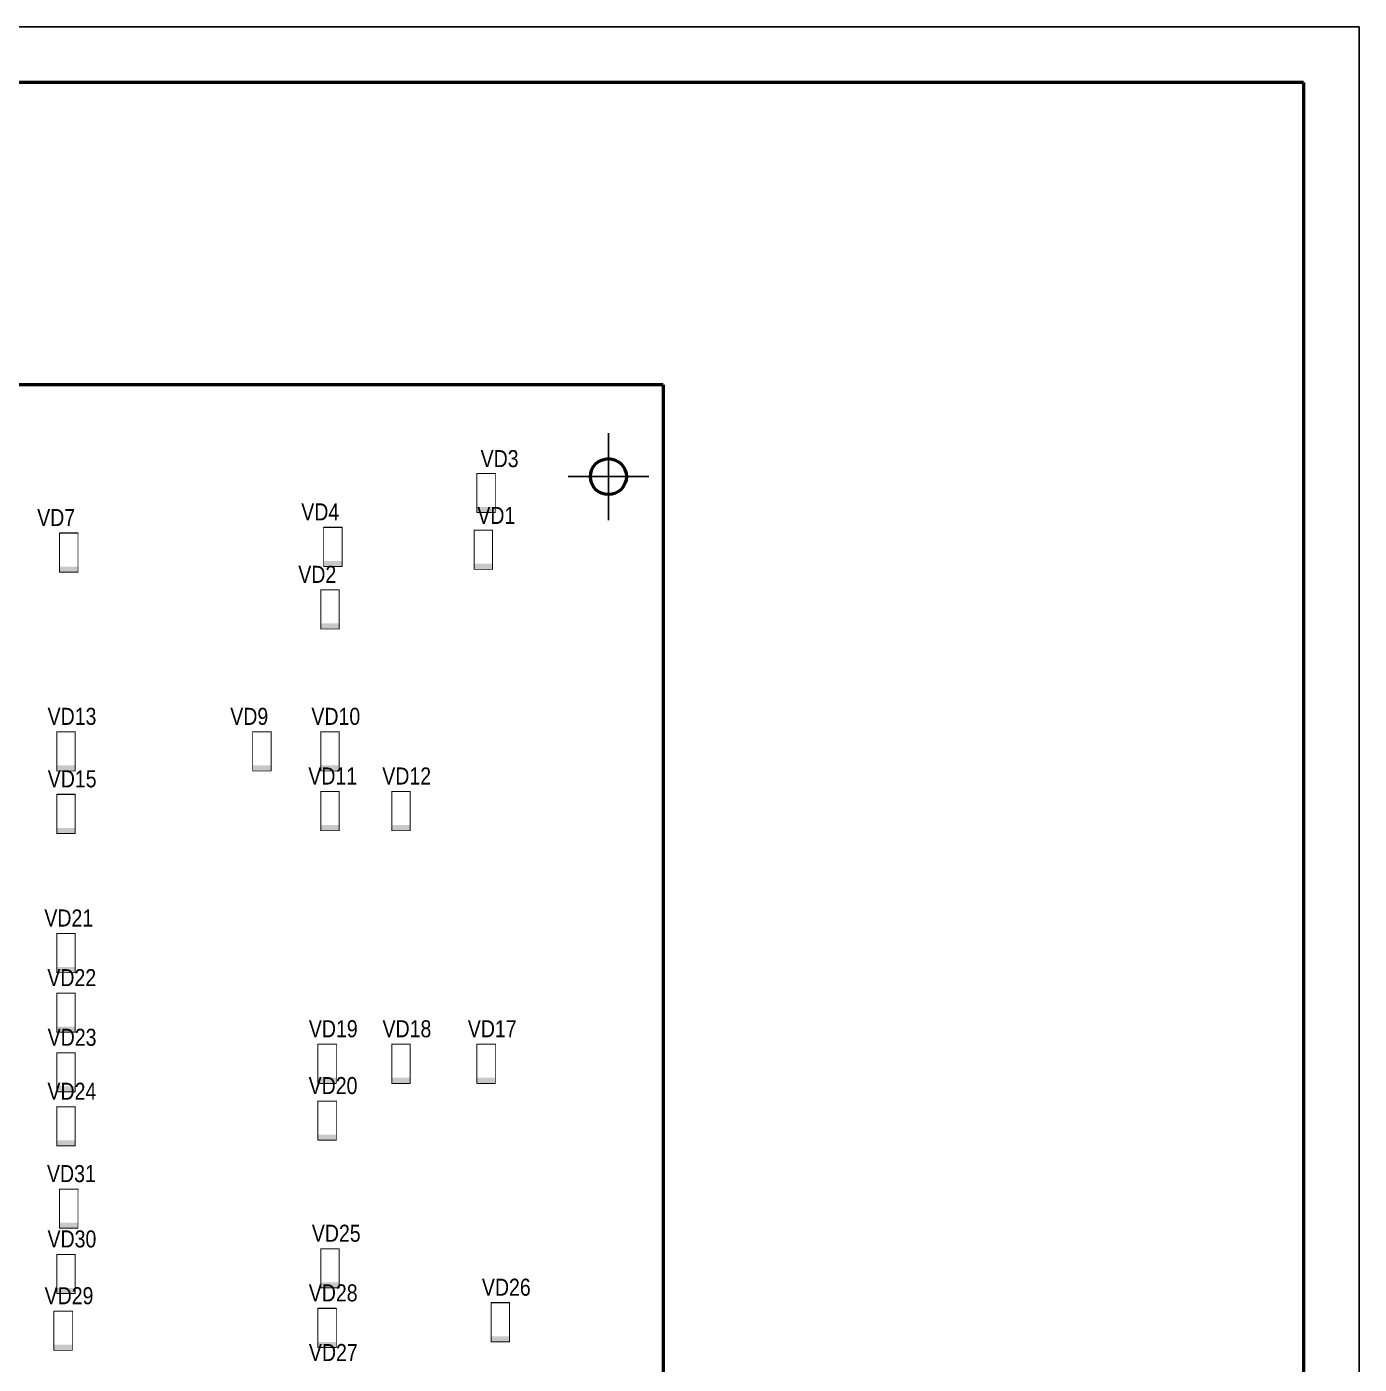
# Model space of a CAD drawing. Header units: millimetres. Extents: x 7140 to 8879, y -16257 to -5062.
# Drawn here: x 7614.4 to 7733.6, y -14648.2 to -14528.5 of the extents above; entities that cross this region are included whole.
import ezdxf

# ---------------------------------------------------------------- set-up
doc = ezdxf.new("R2010")
doc.units = ezdxf.units.MM
doc.linetypes.add('CENTER2', pattern=[28.575, 19.05, -3.175, 3.175, -3.175])
for name, color, linetype in [('BottomOverlay', 54, 'Continuous'), ('BottomSolder', 6, 'Continuous'), ('TONK', 7, 'Continuous'), ('TopOverlay', 2, 'Continuous'), ('Wire', 6, 'Continuous')]:
    doc.layers.add(name, color=color, linetype=linetype)
doc.layers.add('Gate', color=60, linetype='Continuous', lineweight=35)
doc.styles.get("Standard").update_dxf_attribs({"font": 'ARIALN.TTF', "height": 3.4})

msp = doc.modelspace()

# ---------------------------------------------------------------- linework, layer by layer
at = {"layer": 'BottomOverlay'}
for points, const_width in [([(7656.27918, -14568.4882), (7654.62918, -14568.4882)], 0.1), ([(7654.62918, -14571.9882), (7654.62918, -14568.4882)], 0.08), ([(7656.27918, -14571.9882), (7656.27918, -14568.4882)], 0.08), ([(7656.27918, -14571.9882), (7654.62918, -14571.9882)], 0.08), ([(7642.56318, -14573.3142), (7640.91318, -14573.3142)], 0.1), ([(7640.91318, -14576.8142), (7640.91318, -14573.3142)], 0.08), ([(7642.56318, -14576.8142), (7642.56318, -14573.3142)], 0.08), ([(7618.94118, -14573.8222), (7617.29118, -14573.8222)], 0.1), ([(7617.29118, -14577.3222), (7617.29118, -14573.8222)], 0.08), ([(7618.94118, -14577.3222), (7618.94118, -14573.8222)], 0.08), ([(7656.02518, -14573.5682), (7654.37518, -14573.5682)], 0.1), ([(7654.37518, -14577.0682), (7654.37518, -14573.5682)], 0.08), ([(7656.02518, -14577.0682), (7656.02518, -14573.5682)], 0.08), ([(7642.56318, -14576.8142), (7640.91318, -14576.8142)], 0.08), ([(7618.94118, -14577.3222), (7617.29118, -14577.3222)], 0.08), ([(7656.02518, -14577.0682), (7654.37518, -14577.0682)], 0.08), ([(7642.30918, -14578.9022), (7640.65918, -14578.9022)], 0.1), ([(7640.65918, -14582.4022), (7640.65918, -14578.9022)], 0.08), ([(7642.30918, -14582.4022), (7642.30918, -14578.9022)], 0.08), ([(7642.30918, -14582.4022), (7640.65918, -14582.4022)], 0.08), ([(7618.68718, -14591.6022), (7617.03718, -14591.6022)], 0.1), ([(7617.03718, -14595.1022), (7617.03718, -14591.6022)], 0.08), ([(7618.68718, -14595.1022), (7618.68718, -14591.6022)], 0.08), ([(7636.21318, -14591.6022), (7634.56318, -14591.6022)], 0.1), ([(7634.56318, -14595.1022), (7634.56318, -14591.6022)], 0.08), ([(7636.21318, -14595.1022), (7636.21318, -14591.6022)], 0.08), ([(7642.30918, -14591.6022), (7640.65918, -14591.6022)], 0.1), ([(7640.65918, -14595.1022), (7640.65918, -14591.6022)], 0.08), ([(7642.30918, -14595.1022), (7642.30918, -14591.6022)], 0.08), ([(7618.68718, -14595.1022), (7617.03718, -14595.1022)], 0.08), ([(7636.21318, -14595.1022), (7634.56318, -14595.1022)], 0.08), ([(7642.30918, -14595.1022), (7640.65918, -14595.1022)], 0.08), ([(7618.68718, -14597.1902), (7617.03718, -14597.1902)], 0.1), ([(7617.03718, -14600.6902), (7617.03718, -14597.1902)], 0.08), ([(7618.68718, -14600.6902), (7618.68718, -14597.1902)], 0.08), ([(7642.30918, -14596.9362), (7640.65918, -14596.9362)], 0.1), ([(7640.65918, -14600.4362), (7640.65918, -14596.9362)], 0.08), ([(7642.30918, -14600.4362), (7642.30918, -14596.9362)], 0.08), ([(7648.65918, -14596.9362), (7647.00918, -14596.9362)], 0.1), ([(7647.00918, -14600.4362), (7647.00918, -14596.9362)], 0.08), ([(7648.65918, -14600.4362), (7648.65918, -14596.9362)], 0.08), ([(7618.68718, -14600.6902), (7617.03718, -14600.6902)], 0.08), ([(7642.30918, -14600.4362), (7640.65918, -14600.4362)], 0.08), ([(7648.65918, -14600.4362), (7647.00918, -14600.4362)], 0.08), ([(7618.68718, -14609.6362), (7617.03718, -14609.6362)], 0.1), ([(7617.03718, -14613.1362), (7617.03718, -14609.6362)], 0.08), ([(7618.68718, -14613.1362), (7618.68718, -14609.6362)], 0.08), ([(7618.68718, -14613.1362), (7617.03718, -14613.1362)], 0.08), ([(7618.68718, -14614.9702), (7617.03718, -14614.9702)], 0.1), ([(7617.03718, -14618.4702), (7617.03718, -14614.9702)], 0.08), ([(7618.68718, -14618.4702), (7618.68718, -14614.9702)], 0.08), ([(7618.68718, -14618.4702), (7617.03718, -14618.4702)], 0.08), ([(7642.05518, -14619.5422), (7640.40518, -14619.5422)], 0.1), ([(7640.40518, -14623.0422), (7640.40518, -14619.5422)], 0.08), ([(7642.05518, -14623.0422), (7642.05518, -14619.5422)], 0.08), ([(7648.65918, -14619.5422), (7647.00918, -14619.5422)], 0.1), ([(7647.00918, -14623.0422), (7647.00918, -14619.5422)], 0.08), ([(7648.65918, -14623.0422), (7648.65918, -14619.5422)], 0.08), ([(7656.27918, -14619.5422), (7654.62918, -14619.5422)], 0.1), ([(7654.62918, -14623.0422), (7654.62918, -14619.5422)], 0.08), ([(7656.27918, -14623.0422), (7656.27918, -14619.5422)], 0.08), ([(7618.68718, -14620.3042), (7617.03718, -14620.3042)], 0.1), ([(7617.03718, -14623.8042), (7617.03718, -14620.3042)], 0.08), ([(7618.68718, -14623.8042), (7618.68718, -14620.3042)], 0.08), ([(7642.05518, -14623.0422), (7640.40518, -14623.0422)], 0.08), ([(7648.65918, -14623.0422), (7647.00918, -14623.0422)], 0.08), ([(7656.27918, -14623.0422), (7654.62918, -14623.0422)], 0.08), ([(7618.68718, -14623.8042), (7617.03718, -14623.8042)], 0.08), ([(7642.05518, -14624.6222), (7640.40518, -14624.6222)], 0.1), ([(7640.40518, -14628.1222), (7640.40518, -14624.6222)], 0.08), ([(7642.05518, -14628.1222), (7642.05518, -14624.6222)], 0.08), ([(7618.68718, -14625.1302), (7617.03718, -14625.1302)], 0.1), ([(7617.03718, -14628.6302), (7617.03718, -14625.1302)], 0.08), ([(7618.68718, -14628.6302), (7618.68718, -14625.1302)], 0.08), ([(7642.05518, -14628.1222), (7640.40518, -14628.1222)], 0.08), ([(7618.68718, -14628.6302), (7617.03718, -14628.6302)], 0.08), ([(7618.94118, -14632.4962), (7617.29118, -14632.4962)], 0.1), ([(7617.29118, -14635.9962), (7617.29118, -14632.4962)], 0.08), ([(7618.94118, -14635.9962), (7618.94118, -14632.4962)], 0.08), ([(7618.94118, -14635.9962), (7617.29118, -14635.9962)], 0.08), ([(7642.30918, -14637.8302), (7640.65918, -14637.8302)], 0.1), ([(7640.65918, -14641.3302), (7640.65918, -14637.8302)], 0.08), ([(7642.30918, -14641.3302), (7642.30918, -14637.8302)], 0.08), ([(7618.68718, -14638.3382), (7617.03718, -14638.3382)], 0.1), ([(7617.03718, -14641.8382), (7617.03718, -14638.3382)], 0.08), ([(7618.68718, -14641.8382), (7618.68718, -14638.3382)], 0.08), ([(7642.30918, -14641.3302), (7640.65918, -14641.3302)], 0.08), ([(7618.68718, -14641.8382), (7617.03718, -14641.8382)], 0.08), ([(7657.54918, -14642.6562), (7655.89918, -14642.6562)], 0.1), ([(7655.89918, -14646.1562), (7655.89918, -14642.6562)], 0.08), ([(7657.54918, -14646.1562), (7657.54918, -14642.6562)], 0.08), ([(7618.43318, -14643.4182), (7616.78318, -14643.4182)], 0.1), ([(7616.78318, -14646.9182), (7616.78318, -14643.4182)], 0.08), ([(7618.43318, -14646.9182), (7618.43318, -14643.4182)], 0.08), ([(7642.05518, -14643.1642), (7640.40518, -14643.1642)], 0.1), ([(7640.40518, -14646.6642), (7640.40518, -14643.1642)], 0.08), ([(7642.05518, -14646.6642), (7642.05518, -14643.1642)], 0.08), ([(7657.54918, -14646.1562), (7655.89918, -14646.1562)], 0.08), ([(7618.43318, -14646.9182), (7616.78318, -14646.9182)], 0.08), ([(7642.05518, -14646.6642), (7640.40518, -14646.6642)], 0.08)]:
    msp.add_lwpolyline(points, dxfattribs=dict(at, const_width=const_width))
for points, const_width in [([(7654.65418, -14568.4882, -1), (7654.60418, -14568.4882, -1)], 0.05), ([(7654.64918, -14568.4882, -1), (7654.60918, -14568.4882, -1)], 0.04), ([(7656.30418, -14568.4882, -1), (7656.25418, -14568.4882, -1)], 0.05), ([(7656.29918, -14568.4882, -1), (7656.25918, -14568.4882, -1)], 0.04), ([(7654.64918, -14571.9882, -1), (7654.60918, -14571.9882, -1)], 0.04), ([(7654.64918, -14571.9882, -1), (7654.60918, -14571.9882, -1)], 0.04), ([(7656.29918, -14571.9882, -1), (7656.25918, -14571.9882, -1)], 0.04), ([(7656.29918, -14571.9882, -1), (7656.25918, -14571.9882, -1)], 0.04), ([(7640.93818, -14573.3142, -1), (7640.88818, -14573.3142, -1)], 0.05), ([(7640.93318, -14573.3142, -1), (7640.89318, -14573.3142, -1)], 0.04), ([(7642.58818, -14573.3142, -1), (7642.53818, -14573.3142, -1)], 0.05), ([(7642.58318, -14573.3142, -1), (7642.54318, -14573.3142, -1)], 0.04), ([(7617.31618, -14573.8222, -1), (7617.26618, -14573.8222, -1)], 0.05), ([(7617.31118, -14573.8222, -1), (7617.27118, -14573.8222, -1)], 0.04), ([(7618.96618, -14573.8222, -1), (7618.91618, -14573.8222, -1)], 0.05), ([(7618.96118, -14573.8222, -1), (7618.92118, -14573.8222, -1)], 0.04), ([(7654.40018, -14573.5682, -1), (7654.35018, -14573.5682, -1)], 0.05), ([(7654.39518, -14573.5682, -1), (7654.35518, -14573.5682, -1)], 0.04), ([(7656.05018, -14573.5682, -1), (7656.00018, -14573.5682, -1)], 0.05), ([(7656.04518, -14573.5682, -1), (7656.00518, -14573.5682, -1)], 0.04), ([(7640.93318, -14576.8142, -1), (7640.89318, -14576.8142, -1)], 0.04), ([(7640.93318, -14576.8142, -1), (7640.89318, -14576.8142, -1)], 0.04), ([(7642.58318, -14576.8142, -1), (7642.54318, -14576.8142, -1)], 0.04), ([(7642.58318, -14576.8142, -1), (7642.54318, -14576.8142, -1)], 0.04), ([(7617.31118, -14577.3222, -1), (7617.27118, -14577.3222, -1)], 0.04), ([(7617.31118, -14577.3222, -1), (7617.27118, -14577.3222, -1)], 0.04), ([(7618.96118, -14577.3222, -1), (7618.92118, -14577.3222, -1)], 0.04), ([(7618.96118, -14577.3222, -1), (7618.92118, -14577.3222, -1)], 0.04), ([(7654.39518, -14577.0682, -1), (7654.35518, -14577.0682, -1)], 0.04), ([(7654.39518, -14577.0682, -1), (7654.35518, -14577.0682, -1)], 0.04), ([(7656.04518, -14577.0682, -1), (7656.00518, -14577.0682, -1)], 0.04), ([(7656.04518, -14577.0682, -1), (7656.00518, -14577.0682, -1)], 0.04), ([(7640.68418, -14578.9022, -1), (7640.63418, -14578.9022, -1)], 0.05), ([(7640.67918, -14578.9022, -1), (7640.63918, -14578.9022, -1)], 0.04), ([(7642.33418, -14578.9022, -1), (7642.28418, -14578.9022, -1)], 0.05), ([(7642.32918, -14578.9022, -1), (7642.28918, -14578.9022, -1)], 0.04), ([(7640.67918, -14582.4022, -1), (7640.63918, -14582.4022, -1)], 0.04), ([(7640.67918, -14582.4022, -1), (7640.63918, -14582.4022, -1)], 0.04), ([(7642.32918, -14582.4022, -1), (7642.28918, -14582.4022, -1)], 0.04), ([(7642.32918, -14582.4022, -1), (7642.28918, -14582.4022, -1)], 0.04), ([(7617.06218, -14591.6022, -1), (7617.01218, -14591.6022, -1)], 0.05), ([(7617.05718, -14591.6022, -1), (7617.01718, -14591.6022, -1)], 0.04), ([(7618.71218, -14591.6022, -1), (7618.66218, -14591.6022, -1)], 0.05), ([(7618.70718, -14591.6022, -1), (7618.66718, -14591.6022, -1)], 0.04), ([(7634.58818, -14591.6022, -1), (7634.53818, -14591.6022, -1)], 0.05), ([(7634.58318, -14591.6022, -1), (7634.54318, -14591.6022, -1)], 0.04), ([(7636.23818, -14591.6022, -1), (7636.18818, -14591.6022, -1)], 0.05), ([(7636.23318, -14591.6022, -1), (7636.19318, -14591.6022, -1)], 0.04), ([(7640.68418, -14591.6022, -1), (7640.63418, -14591.6022, -1)], 0.05), ([(7640.67918, -14591.6022, -1), (7640.63918, -14591.6022, -1)], 0.04), ([(7642.33418, -14591.6022, -1), (7642.28418, -14591.6022, -1)], 0.05), ([(7642.32918, -14591.6022, -1), (7642.28918, -14591.6022, -1)], 0.04), ([(7617.05718, -14595.1022, -1), (7617.01718, -14595.1022, -1)], 0.04), ([(7617.05718, -14595.1022, -1), (7617.01718, -14595.1022, -1)], 0.04), ([(7618.70718, -14595.1022, -1), (7618.66718, -14595.1022, -1)], 0.04), ([(7618.70718, -14595.1022, -1), (7618.66718, -14595.1022, -1)], 0.04), ([(7634.58318, -14595.1022, -1), (7634.54318, -14595.1022, -1)], 0.04), ([(7634.58318, -14595.1022, -1), (7634.54318, -14595.1022, -1)], 0.04), ([(7636.23318, -14595.1022, -1), (7636.19318, -14595.1022, -1)], 0.04), ([(7636.23318, -14595.1022, -1), (7636.19318, -14595.1022, -1)], 0.04), ([(7640.67918, -14595.1022, -1), (7640.63918, -14595.1022, -1)], 0.04), ([(7640.67918, -14595.1022, -1), (7640.63918, -14595.1022, -1)], 0.04), ([(7642.32918, -14595.1022, -1), (7642.28918, -14595.1022, -1)], 0.04), ([(7642.32918, -14595.1022, -1), (7642.28918, -14595.1022, -1)], 0.04), ([(7617.06218, -14597.1902, -1), (7617.01218, -14597.1902, -1)], 0.05), ([(7617.05718, -14597.1902, -1), (7617.01718, -14597.1902, -1)], 0.04), ([(7618.71218, -14597.1902, -1), (7618.66218, -14597.1902, -1)], 0.05), ([(7618.70718, -14597.1902, -1), (7618.66718, -14597.1902, -1)], 0.04), ([(7640.68418, -14596.9362, -1), (7640.63418, -14596.9362, -1)], 0.05), ([(7640.67918, -14596.9362, -1), (7640.63918, -14596.9362, -1)], 0.04), ([(7642.33418, -14596.9362, -1), (7642.28418, -14596.9362, -1)], 0.05), ([(7642.32918, -14596.9362, -1), (7642.28918, -14596.9362, -1)], 0.04), ([(7647.03418, -14596.9362, -1), (7646.98418, -14596.9362, -1)], 0.05), ([(7647.02918, -14596.9362, -1), (7646.98918, -14596.9362, -1)], 0.04), ([(7648.68418, -14596.9362, -1), (7648.63418, -14596.9362, -1)], 0.05), ([(7648.67918, -14596.9362, -1), (7648.63918, -14596.9362, -1)], 0.04), ([(7617.05718, -14600.6902, -1), (7617.01718, -14600.6902, -1)], 0.04), ([(7617.05718, -14600.6902, -1), (7617.01718, -14600.6902, -1)], 0.04), ([(7618.70718, -14600.6902, -1), (7618.66718, -14600.6902, -1)], 0.04), ([(7618.70718, -14600.6902, -1), (7618.66718, -14600.6902, -1)], 0.04), ([(7640.67918, -14600.4362, -1), (7640.63918, -14600.4362, -1)], 0.04), ([(7640.67918, -14600.4362, -1), (7640.63918, -14600.4362, -1)], 0.04), ([(7642.32918, -14600.4362, -1), (7642.28918, -14600.4362, -1)], 0.04), ([(7642.32918, -14600.4362, -1), (7642.28918, -14600.4362, -1)], 0.04), ([(7647.02918, -14600.4362, -1), (7646.98918, -14600.4362, -1)], 0.04), ([(7647.02918, -14600.4362, -1), (7646.98918, -14600.4362, -1)], 0.04), ([(7648.67918, -14600.4362, -1), (7648.63918, -14600.4362, -1)], 0.04), ([(7648.67918, -14600.4362, -1), (7648.63918, -14600.4362, -1)], 0.04), ([(7617.06218, -14609.6362, -1), (7617.01218, -14609.6362, -1)], 0.05), ([(7617.05718, -14609.6362, -1), (7617.01718, -14609.6362, -1)], 0.04), ([(7618.71218, -14609.6362, -1), (7618.66218, -14609.6362, -1)], 0.05), ([(7618.70718, -14609.6362, -1), (7618.66718, -14609.6362, -1)], 0.04), ([(7617.05718, -14613.1362, -1), (7617.01718, -14613.1362, -1)], 0.04), ([(7617.05718, -14613.1362, -1), (7617.01718, -14613.1362, -1)], 0.04), ([(7618.70718, -14613.1362, -1), (7618.66718, -14613.1362, -1)], 0.04), ([(7618.70718, -14613.1362, -1), (7618.66718, -14613.1362, -1)], 0.04), ([(7617.06218, -14614.9702, -1), (7617.01218, -14614.9702, -1)], 0.05), ([(7617.05718, -14614.9702, -1), (7617.01718, -14614.9702, -1)], 0.04), ([(7618.71218, -14614.9702, -1), (7618.66218, -14614.9702, -1)], 0.05), ([(7618.70718, -14614.9702, -1), (7618.66718, -14614.9702, -1)], 0.04), ([(7617.05718, -14618.4702, -1), (7617.01718, -14618.4702, -1)], 0.04), ([(7617.05718, -14618.4702, -1), (7617.01718, -14618.4702, -1)], 0.04), ([(7618.70718, -14618.4702, -1), (7618.66718, -14618.4702, -1)], 0.04), ([(7618.70718, -14618.4702, -1), (7618.66718, -14618.4702, -1)], 0.04), ([(7640.43018, -14619.5422, -1), (7640.38018, -14619.5422, -1)], 0.05), ([(7640.42518, -14619.5422, -1), (7640.38518, -14619.5422, -1)], 0.04), ([(7642.08018, -14619.5422, -1), (7642.03018, -14619.5422, -1)], 0.05), ([(7642.07518, -14619.5422, -1), (7642.03518, -14619.5422, -1)], 0.04), ([(7647.03418, -14619.5422, -1), (7646.98418, -14619.5422, -1)], 0.05), ([(7647.02918, -14619.5422, -1), (7646.98918, -14619.5422, -1)], 0.04), ([(7648.68418, -14619.5422, -1), (7648.63418, -14619.5422, -1)], 0.05), ([(7648.67918, -14619.5422, -1), (7648.63918, -14619.5422, -1)], 0.04), ([(7654.65418, -14619.5422, -1), (7654.60418, -14619.5422, -1)], 0.05), ([(7654.64918, -14619.5422, -1), (7654.60918, -14619.5422, -1)], 0.04), ([(7656.30418, -14619.5422, -1), (7656.25418, -14619.5422, -1)], 0.05), ([(7656.29918, -14619.5422, -1), (7656.25918, -14619.5422, -1)], 0.04), ([(7617.06218, -14620.3042, -1), (7617.01218, -14620.3042, -1)], 0.05), ([(7617.05718, -14620.3042, -1), (7617.01718, -14620.3042, -1)], 0.04), ([(7618.71218, -14620.3042, -1), (7618.66218, -14620.3042, -1)], 0.05), ([(7618.70718, -14620.3042, -1), (7618.66718, -14620.3042, -1)], 0.04), ([(7640.42518, -14623.0422, -1), (7640.38518, -14623.0422, -1)], 0.04), ([(7640.42518, -14623.0422, -1), (7640.38518, -14623.0422, -1)], 0.04), ([(7642.07518, -14623.0422, -1), (7642.03518, -14623.0422, -1)], 0.04), ([(7642.07518, -14623.0422, -1), (7642.03518, -14623.0422, -1)], 0.04), ([(7647.02918, -14623.0422, -1), (7646.98918, -14623.0422, -1)], 0.04), ([(7647.02918, -14623.0422, -1), (7646.98918, -14623.0422, -1)], 0.04), ([(7648.67918, -14623.0422, -1), (7648.63918, -14623.0422, -1)], 0.04), ([(7648.67918, -14623.0422, -1), (7648.63918, -14623.0422, -1)], 0.04), ([(7654.64918, -14623.0422, -1), (7654.60918, -14623.0422, -1)], 0.04), ([(7654.64918, -14623.0422, -1), (7654.60918, -14623.0422, -1)], 0.04), ([(7656.29918, -14623.0422, -1), (7656.25918, -14623.0422, -1)], 0.04), ([(7656.29918, -14623.0422, -1), (7656.25918, -14623.0422, -1)], 0.04), ([(7617.05718, -14623.8042, -1), (7617.01718, -14623.8042, -1)], 0.04), ([(7617.05718, -14623.8042, -1), (7617.01718, -14623.8042, -1)], 0.04), ([(7618.70718, -14623.8042, -1), (7618.66718, -14623.8042, -1)], 0.04), ([(7618.70718, -14623.8042, -1), (7618.66718, -14623.8042, -1)], 0.04), ([(7640.43018, -14624.6222, -1), (7640.38018, -14624.6222, -1)], 0.05), ([(7640.42518, -14624.6222, -1), (7640.38518, -14624.6222, -1)], 0.04), ([(7642.08018, -14624.6222, -1), (7642.03018, -14624.6222, -1)], 0.05), ([(7642.07518, -14624.6222, -1), (7642.03518, -14624.6222, -1)], 0.04), ([(7617.06218, -14625.1302, -1), (7617.01218, -14625.1302, -1)], 0.05), ([(7617.05718, -14625.1302, -1), (7617.01718, -14625.1302, -1)], 0.04), ([(7618.71218, -14625.1302, -1), (7618.66218, -14625.1302, -1)], 0.05), ([(7618.70718, -14625.1302, -1), (7618.66718, -14625.1302, -1)], 0.04), ([(7640.42518, -14628.1222, -1), (7640.38518, -14628.1222, -1)], 0.04), ([(7640.42518, -14628.1222, -1), (7640.38518, -14628.1222, -1)], 0.04), ([(7642.07518, -14628.1222, -1), (7642.03518, -14628.1222, -1)], 0.04), ([(7642.07518, -14628.1222, -1), (7642.03518, -14628.1222, -1)], 0.04), ([(7617.05718, -14628.6302, -1), (7617.01718, -14628.6302, -1)], 0.04), ([(7617.05718, -14628.6302, -1), (7617.01718, -14628.6302, -1)], 0.04), ([(7618.70718, -14628.6302, -1), (7618.66718, -14628.6302, -1)], 0.04), ([(7618.70718, -14628.6302, -1), (7618.66718, -14628.6302, -1)], 0.04), ([(7617.31618, -14632.4962, -1), (7617.26618, -14632.4962, -1)], 0.05), ([(7617.31118, -14632.4962, -1), (7617.27118, -14632.4962, -1)], 0.04), ([(7618.96618, -14632.4962, -1), (7618.91618, -14632.4962, -1)], 0.05), ([(7618.96118, -14632.4962, -1), (7618.92118, -14632.4962, -1)], 0.04), ([(7617.31118, -14635.9962, -1), (7617.27118, -14635.9962, -1)], 0.04), ([(7617.31118, -14635.9962, -1), (7617.27118, -14635.9962, -1)], 0.04), ([(7618.96118, -14635.9962, -1), (7618.92118, -14635.9962, -1)], 0.04), ([(7618.96118, -14635.9962, -1), (7618.92118, -14635.9962, -1)], 0.04), ([(7640.68418, -14637.8302, -1), (7640.63418, -14637.8302, -1)], 0.05), ([(7640.67918, -14637.8302, -1), (7640.63918, -14637.8302, -1)], 0.04), ([(7642.33418, -14637.8302, -1), (7642.28418, -14637.8302, -1)], 0.05), ([(7642.32918, -14637.8302, -1), (7642.28918, -14637.8302, -1)], 0.04), ([(7617.06218, -14638.3382, -1), (7617.01218, -14638.3382, -1)], 0.05), ([(7617.05718, -14638.3382, -1), (7617.01718, -14638.3382, -1)], 0.04), ([(7618.71218, -14638.3382, -1), (7618.66218, -14638.3382, -1)], 0.05), ([(7618.70718, -14638.3382, -1), (7618.66718, -14638.3382, -1)], 0.04), ([(7640.67918, -14641.3302, -1), (7640.63918, -14641.3302, -1)], 0.04), ([(7640.67918, -14641.3302, -1), (7640.63918, -14641.3302, -1)], 0.04), ([(7642.32918, -14641.3302, -1), (7642.28918, -14641.3302, -1)], 0.04), ([(7642.32918, -14641.3302, -1), (7642.28918, -14641.3302, -1)], 0.04), ([(7617.05718, -14641.8382, -1), (7617.01718, -14641.8382, -1)], 0.04), ([(7617.05718, -14641.8382, -1), (7617.01718, -14641.8382, -1)], 0.04), ([(7618.70718, -14641.8382, -1), (7618.66718, -14641.8382, -1)], 0.04), ([(7618.70718, -14641.8382, -1), (7618.66718, -14641.8382, -1)], 0.04), ([(7655.92418, -14642.6562, -1), (7655.87418, -14642.6562, -1)], 0.05), ([(7655.91918, -14642.6562, -1), (7655.87918, -14642.6562, -1)], 0.04), ([(7657.57418, -14642.6562, -1), (7657.52418, -14642.6562, -1)], 0.05), ([(7657.56918, -14642.6562, -1), (7657.52918, -14642.6562, -1)], 0.04), ([(7616.80818, -14643.4182, -1), (7616.75818, -14643.4182, -1)], 0.05), ([(7616.80318, -14643.4182, -1), (7616.76318, -14643.4182, -1)], 0.04), ([(7618.45818, -14643.4182, -1), (7618.40818, -14643.4182, -1)], 0.05), ([(7618.45318, -14643.4182, -1), (7618.41318, -14643.4182, -1)], 0.04), ([(7640.43018, -14643.1642, -1), (7640.38018, -14643.1642, -1)], 0.05), ([(7640.42518, -14643.1642, -1), (7640.38518, -14643.1642, -1)], 0.04), ([(7642.08018, -14643.1642, -1), (7642.03018, -14643.1642, -1)], 0.05), ([(7642.07518, -14643.1642, -1), (7642.03518, -14643.1642, -1)], 0.04), ([(7655.91918, -14646.1562, -1), (7655.87918, -14646.1562, -1)], 0.04), ([(7655.91918, -14646.1562, -1), (7655.87918, -14646.1562, -1)], 0.04), ([(7657.56918, -14646.1562, -1), (7657.52918, -14646.1562, -1)], 0.04), ([(7657.56918, -14646.1562, -1), (7657.52918, -14646.1562, -1)], 0.04), ([(7616.80318, -14646.9182, -1), (7616.76318, -14646.9182, -1)], 0.04), ([(7616.80318, -14646.9182, -1), (7616.76318, -14646.9182, -1)], 0.04), ([(7618.45318, -14646.9182, -1), (7618.41318, -14646.9182, -1)], 0.04), ([(7618.45318, -14646.9182, -1), (7618.41318, -14646.9182, -1)], 0.04), ([(7640.42518, -14646.6642, -1), (7640.38518, -14646.6642, -1)], 0.04), ([(7640.42518, -14646.6642, -1), (7640.38518, -14646.6642, -1)], 0.04), ([(7642.07518, -14646.6642, -1), (7642.03518, -14646.6642, -1)], 0.04), ([(7642.07518, -14646.6642, -1), (7642.03518, -14646.6642, -1)], 0.04)]:
    msp.add_lwpolyline(points, format="xyb", close=True, dxfattribs=dict(at, const_width=const_width))
for points in [[(7656.27918, -14571.48818), (7656.27918, -14571.98818), (7654.62918, -14571.48818), (7654.62918, -14571.98818)], [(7618.94118, -14576.82218), (7618.94118, -14577.32218), (7617.29118, -14576.82218), (7617.29118, -14577.32218)], [(7642.56318, -14576.31418), (7642.56318, -14576.81418), (7640.91318, -14576.31418), (7640.91318, -14576.81418)], [(7656.02518, -14576.56818), (7656.02518, -14577.06818), (7654.37518, -14576.56818), (7654.37518, -14577.06818)], [(7642.30918, -14581.90218), (7642.30918, -14582.40218), (7640.65918, -14581.90218), (7640.65918, -14582.40218)], [(7618.68718, -14594.60218), (7618.68718, -14595.10218), (7617.03718, -14594.60218), (7617.03718, -14595.10218)], [(7636.21318, -14594.60218), (7636.21318, -14595.10218), (7634.56318, -14594.60218), (7634.56318, -14595.10218)], [(7642.30918, -14594.60218), (7642.30918, -14595.10218), (7640.65918, -14594.60218), (7640.65918, -14595.10218)], [(7618.68718, -14600.19018), (7618.68718, -14600.69018), (7617.03718, -14600.19018), (7617.03718, -14600.69018)], [(7642.30918, -14599.93618), (7642.30918, -14600.43618), (7640.65918, -14599.93618), (7640.65918, -14600.43618)], [(7648.65918, -14599.93618), (7648.65918, -14600.43618), (7647.00918, -14599.93618), (7647.00918, -14600.43618)], [(7618.68718, -14612.63618), (7618.68718, -14613.13618), (7617.03718, -14612.63618), (7617.03718, -14613.13618)], [(7618.68718, -14617.97018), (7618.68718, -14618.47018), (7617.03718, -14617.97018), (7617.03718, -14618.47018)], [(7618.68718, -14623.30418), (7618.68718, -14623.80418), (7617.03718, -14623.30418), (7617.03718, -14623.80418)], [(7642.05518, -14622.54218), (7642.05518, -14623.04218), (7640.40518, -14622.54218), (7640.40518, -14623.04218)], [(7648.65918, -14622.54218), (7648.65918, -14623.04218), (7647.00918, -14622.54218), (7647.00918, -14623.04218)], [(7656.27918, -14622.54218), (7656.27918, -14623.04218), (7654.62918, -14622.54218), (7654.62918, -14623.04218)], [(7618.68718, -14628.13018), (7618.68718, -14628.63018), (7617.03718, -14628.13018), (7617.03718, -14628.63018)], [(7642.05518, -14627.62218), (7642.05518, -14628.12218), (7640.40518, -14627.62218), (7640.40518, -14628.12218)], [(7618.94118, -14635.49618), (7618.94118, -14635.99618), (7617.29118, -14635.49618), (7617.29118, -14635.99618)], [(7618.68718, -14641.33818), (7618.68718, -14641.83818), (7617.03718, -14641.33818), (7617.03718, -14641.83818)], [(7642.30918, -14640.83018), (7642.30918, -14641.33018), (7640.65918, -14640.83018), (7640.65918, -14641.33018)], [(7642.05518, -14646.16418), (7642.05518, -14646.66418), (7640.40518, -14646.16418), (7640.40518, -14646.66418)], [(7657.54918, -14645.65618), (7657.54918, -14646.15618), (7655.89918, -14645.65618), (7655.89918, -14646.15618)], [(7618.43318, -14646.41818), (7618.43318, -14646.91818), (7616.78318, -14646.41818), (7616.78318, -14646.91818)]]:
    msp.add_solid(points, dxfattribs=at)
at = {"layer": 'BottomSolder', "lineweight": 50}
for q in [(7436.39071, -14560.5602), (7671.2932, -14754.0777)]:
    msp.add_line((7671.2932, -14560.5602), q, dxfattribs=at)
at = {"layer": 'Gate', "color": 0, "lineweight": 50}
for q in [(7159.57875, -14533.53316), (7728.57977, -14944.04096)]:
    msp.add_line((7728.57977, -14533.53316), q, dxfattribs=at)
at = {"layer": 'TONK', "linetype": 'CENTER2'}
for p, q in [((7666.39071, -14572.66794), (7666.39071, -14564.88746)), ((7669.99521, -14568.7777), (7662.7862, -14568.7777))]:
    msp.add_line(p, q, dxfattribs=at)
at = {"layer": 'TopOverlay', "lineweight": 50}
msp.add_circle((7666.39071, -14568.7777), 1.61091, dxfattribs=at)
at = {"layer": 'Wire', "color": 0}
for q in [(7139.585, -14528.54044), (7733.57154, -14949.03367)]:
    msp.add_line((7733.57154, -14528.54044), q, dxfattribs=at)

# ---------------------------------------------------------------- texts
at = {"layer": 'BottomOverlay'}
for s, p in [('VD3', (7654.96104, -14567.9262)), ('VD7', (7615.28593, -14573.1976)), ('VD4', (7638.91252, -14572.6896)), ('VD1', (7654.66685, -14573.0062)), ('VD2', (7638.64788, -14578.2776)), ('VD13', (7616.21979, -14590.9776)), ('VD9', (7632.56233, -14590.9776)), ('VD10', (7639.82197, -14590.9776)), ('VD11', (7639.54631, -14596.3116)), ('VD12', (7646.16286, -14596.3116)), ('VD15', (7616.23246, -14596.5656)), ('VD21', (7615.93064, -14609.0116)), ('VD22', (7616.19719, -14614.3456)), ('VD19', (7639.59472, -14618.9176)), ('VD18', (7646.18538, -14618.9176)), ('VD17', (7653.81431, -14618.9176)), ('VD23', (7616.22612, -14619.6796)), ('VD24', (7616.20783, -14624.5056)), ('VD20', (7639.5743, -14623.9976)), ('VD31', (7616.16557, -14631.8716)), ('VD30', (7616.21263, -14637.7136)), ('VD25', (7639.8608, -14637.2056)), ('VD29', (7615.9536, -14642.7936)), ('VD28', (7639.58771, -14642.5396)), ('VD26', (7655.07627, -14642.0316)), ('VD27', (7639.59665, -14647.8736))]:
    msp.add_text(s, height=1.524, dxfattribs=at).set_placement(p)

doc.saveas('drawing.dxf')
